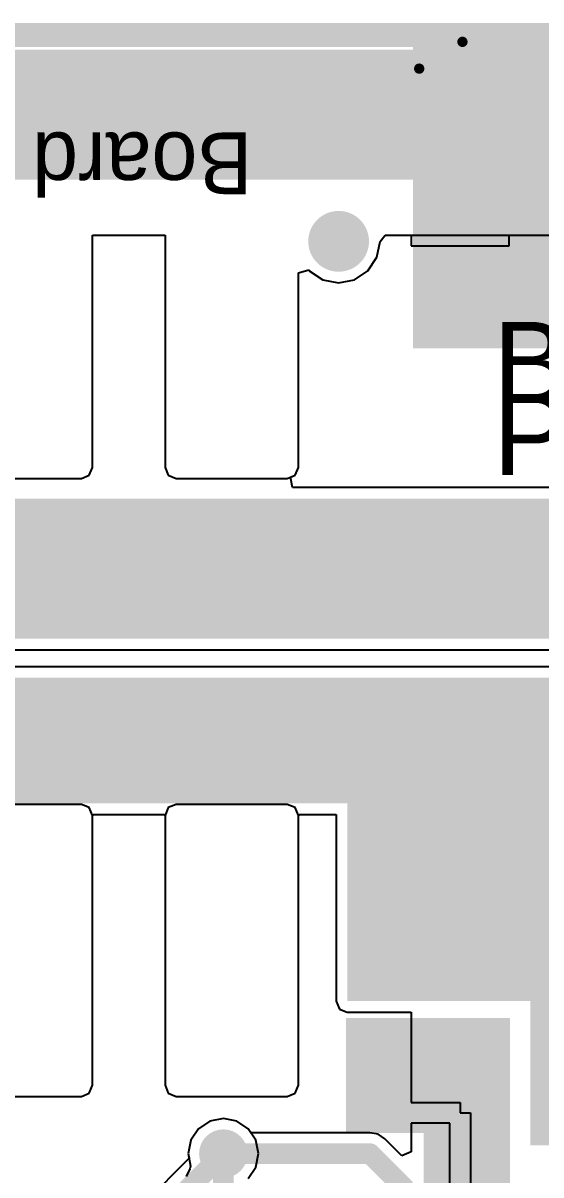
# Model space of a CAD drawing. Header units: millimetres. Extents: x -0.27 to 4.7, y -0.39 to 2.83.
# Drawn here: x 0.81 to 1.062, y 2.214 to 2.773 of the extents above; entities that cross this region are included whole.
import ezdxf

# ---------------------------------------------------------------- set-up
doc = ezdxf.new("R2010")
doc.units = ezdxf.units.MM
doc.header["$MEASUREMENT"] = 0
for name, color, linetype in [('BottomLayer', 5, 'Continuous'), ('BottomSolder', 6, 'Continuous'), ('Mechanical2', 216, 'Continuous'), ('PadHoleLayer', 156, 'Continuous'), ('TopLayer', 1, 'Continuous'), ('TopOverlay', 2, 'Continuous'), ('TopPaste', 8, 'Continuous'), ('TopSolder', 216, 'Continuous'), ('ViaHoleLayer', 16, 'Continuous')]:
    doc.layers.add(name, color=color, linetype=linetype)
doc.styles.add('Arial', font='', dxfattribs={"height": 0.2})
doc.styles.get('Arial').set_extended_font_data('Arial')

# ---------------------------------------------------------------- blocks, each defined once
blk = doc.blocks.new('XKNANO_113_14')
at = {"layer": 'BottomSolder'}
blk.add_hatch(color=6, dxfattribs=at).paths.add_polyline_path([(-0.20085, -0.21214), (-0.19285, -0.21214), (-0.19285, -0.22014), (-0.20085, -0.22014)])
at = {"layer": 'PadHoleLayer'}
h = blk.add_hatch(color=156, dxfattribs=at)
edge = h.paths.add_edge_path()
edge.add_arc((-0.19685, -0.21614), 0.01476, 0, 360)
at = {"layer": 'TopLayer'}
for points in [[(-0.26969, 0.24843), (-0.24213, 0.24843), (-0.24213, 0.16575), (-0.26969, 0.16575)], [(-0.26969, -0.22402), (-0.24213, -0.22402), (-0.24213, -0.30669), (-0.26969, -0.30669)]]:
    blk.add_hatch(color=1, dxfattribs=at).paths.add_polyline_path(points)
at = {"layer": 'TopPaste'}
for points in [[(-0.26969, 0.24843), (-0.24213, 0.24843), (-0.24213, 0.16575), (-0.26969, 0.16575)], [(-0.26969, -0.22402), (-0.24213, -0.22402), (-0.24213, -0.30669), (-0.26969, -0.30669)]]:
    blk.add_hatch(color=8, dxfattribs=at).paths.add_polyline_path(points)
at = {"layer": 'TopSolder'}
for points in [[(-0.27369, 0.25243), (-0.23813, 0.25243), (-0.23813, 0.16175), (-0.27369, 0.16175)], [(-0.20085, -0.21214), (-0.19285, -0.21214), (-0.19285, -0.22014), (-0.20085, -0.22014)], [(-0.27369, -0.22002), (-0.23813, -0.22002), (-0.23813, -0.31069), (-0.27369, -0.31069)]]:
    blk.add_hatch(color=216, dxfattribs=at).paths.add_polyline_path(points)
at = {"layer": 'TopOverlay'}
for points, const_width in [([(-0.173, -0.255), (-0.186, -0.268)], 0.01), ([(-0.166, -0.255), (-0.173, -0.255)], 0.01), ([(-0.186, -0.268), (-0.186, -0.288)], 0.01), ([(0.236, -0.3), (-0.236, -0.3)], 0.005), ([(0.256, -0.313), (-0.257, -0.313)], 0.005)]:
    blk.add_lwpolyline(points, dxfattribs=dict(at, const_width=const_width))
for points, const_width in [([(-0.1755, -0.255, 1), (-0.1705, -0.255, 1)], 0.005), ([(-0.1755, -0.255, 1), (-0.1705, -0.255, 1)], 0.005), ([(-0.1685, -0.255, 1), (-0.1635, -0.255, 1)], 0.005), ([(-0.1885, -0.268, 1), (-0.1835, -0.268, 1)], 0.005), ([(-0.1885, -0.268, 1), (-0.1835, -0.268, 1)], 0.005), ([(-0.1885, -0.288, 1), (-0.1835, -0.288, 1)], 0.005), ([(-0.23725, -0.3, 1), (-0.23475, -0.3, 1)], 0.0025), ([(-0.25825, -0.313, 1), (-0.25575, -0.313, 1)], 0.0025)]:
    blk.add_lwpolyline(points, format="xyb", close=True, dxfattribs=dict(at, const_width=const_width))
blk.add_text('Board Edge', height=0.03, dxfattribs=at).set_placement((-0.155, -0.269))

msp = doc.modelspace()

# ---------------------------------------------------------------- hatches: boundary and pattern name
at = {"layer": 'BottomLayer'}
msp.add_hatch(color=5, dxfattribs=at).paths.add_polyline_path([(1, 2.62), (1.27382, 2.62), (1.27382, 2.76295), (1, 2.76295)])
h = msp.add_hatch(color=5, dxfattribs=at)
edge = h.paths.add_edge_path()
edge.add_arc((1.04982, 2.74595), 0.01181, 0, 360)
h = msp.add_hatch(color=5, dxfattribs=at)
edge = h.paths.add_edge_path()
edge.add_arc((1.04982, 2.71995), 0.01181, 0, 360)
h = msp.add_hatch(color=5, dxfattribs=at)
edge = h.paths.add_edge_path()
edge.add_arc((1.04982, 2.69295), 0.01181, 0, 360)
h = msp.add_hatch(color=5, dxfattribs=at)
edge = h.paths.add_edge_path()
edge.add_arc((1.04982, 2.66695), 0.01181, 0, 360)
h = msp.add_hatch(color=5, dxfattribs=at)
edge = h.paths.add_edge_path()
edge.add_arc((1.04982, 2.63995), 0.01181, 0, 360)
h = msp.add_hatch(color=5, dxfattribs=at)
edge = h.paths.add_edge_path()
edge.add_arc((0.987, 2.276), 0.01181, 0, 360)
h = msp.add_hatch(color=5, dxfattribs=at)
edge = h.paths.add_edge_path()
edge.add_arc((0.987, 2.24895), 0.01181, 0, 360)
h = msp.add_hatch(color=5, dxfattribs=at)
edge = h.paths.add_edge_path()
edge.add_arc((0.90782, 2.22395), 0.01181, 0, 360)
at = {"layer": 'BottomSolder'}
h = msp.add_hatch(color=6, dxfattribs=at)
edge = h.paths.add_edge_path()
edge.add_arc((1.04982, 2.74595), 0.00591, 0, 360)
h = msp.add_hatch(color=6, dxfattribs=at)
edge = h.paths.add_edge_path()
edge.add_arc((1.04982, 2.71995), 0.00591, 0, 360)
h = msp.add_hatch(color=6, dxfattribs=at)
edge = h.paths.add_edge_path()
edge.add_arc((1.04982, 2.69295), 0.00591, 0, 360)
h = msp.add_hatch(color=6, dxfattribs=at)
edge = h.paths.add_edge_path()
edge.add_arc((1.04982, 2.66695), 0.00591, 0, 360)
h = msp.add_hatch(color=6, dxfattribs=at)
edge = h.paths.add_edge_path()
edge.add_arc((1.04982, 2.63995), 0.00591, 0, 360)
h = msp.add_hatch(color=6, dxfattribs=at)
edge = h.paths.add_edge_path()
edge.add_arc((0.987, 2.276), 0.00591, 0, 360)
h = msp.add_hatch(color=6, dxfattribs=at)
edge = h.paths.add_edge_path()
edge.add_arc((0.987, 2.24895), 0.00591, 0, 360)
h = msp.add_hatch(color=6, dxfattribs=at)
edge = h.paths.add_edge_path()
edge.add_arc((0.90782, 2.22395), 0.00591, 0, 360)
at = {"layer": 'TopLayer'}
for points in [[(0.15397, 2.69695), (1.85, 2.69695), (1.85, 2.75995), (0.15397, 2.75995)], [(1, 2.652), (1.849, 2.652), (1.849, 2.70995), (1, 2.70995)], [(1, 2.615), (1.192, 2.615), (1.192, 2.674), (1, 2.674)], [(0.466, 2.474), (1.123, 2.474), (1.123, 2.542), (0.466, 2.542)], [(0.543, 2.394), (1.094, 2.394), (1.094, 2.455), (0.543, 2.455)], [(0.968, 2.298), (1.094, 2.298), (1.094, 2.431), (0.968, 2.431)], [(1.057, 2.228), (1.27, 2.228), (1.27, 2.35895), (1.057, 2.35895)], [(0.96744, 2.2899), (0.96744, 2.234), (1.047, 2.234), (1.047, 2.2899)], [(1.009, 2.00895), (1.047, 2.00895), (1.047, 2.284), (1.009, 2.284)]]:
    msp.add_hatch(color=1, dxfattribs=at).paths.add_polyline_path(points)
h = msp.add_hatch(color=1, dxfattribs=at)
edge = h.paths.add_edge_path()
edge.add_arc((1.04982, 2.74595), 0.01181, 0, 360)
h = msp.add_hatch(color=1, dxfattribs=at)
edge = h.paths.add_edge_path()
edge.add_arc((1.04982, 2.71995), 0.01181, 0, 360)
h = msp.add_hatch(color=1, dxfattribs=at)
edge = h.paths.add_edge_path()
edge.add_arc((1.04982, 2.69295), 0.01181, 0, 360)
h = msp.add_hatch(color=1, dxfattribs=at)
edge = h.paths.add_edge_path()
edge.add_arc((1.04982, 2.66695), 0.01181, 0, 360)
h = msp.add_hatch(color=1, dxfattribs=at)
edge = h.paths.add_edge_path()
edge.add_arc((1.04982, 2.63995), 0.01181, 0, 360)
h = msp.add_hatch(color=1, dxfattribs=at)
edge = h.paths.add_edge_path()
edge.add_arc((0.987, 2.276), 0.01181, 0, 360)
h = msp.add_hatch(color=1, dxfattribs=at)
edge = h.paths.add_edge_path()
edge.add_arc((0.987, 2.24895), 0.01181, 0, 360)
h = msp.add_hatch(color=1, dxfattribs=at)
edge = h.paths.add_edge_path()
edge.add_arc((0.90782, 2.22395), 0.01181, 0, 360)
at = {"layer": 'TopSolder'}
h = msp.add_hatch(color=216, dxfattribs=at)
edge = h.paths.add_edge_path()
edge.add_arc((1.04982, 2.74595), 0.00591, 0, 360)
h = msp.add_hatch(color=216, dxfattribs=at)
edge = h.paths.add_edge_path()
edge.add_arc((1.04982, 2.71995), 0.00591, 0, 360)
h = msp.add_hatch(color=216, dxfattribs=at)
edge = h.paths.add_edge_path()
edge.add_arc((1.04982, 2.69295), 0.00591, 0, 360)
h = msp.add_hatch(color=216, dxfattribs=at)
edge = h.paths.add_edge_path()
edge.add_arc((1.04982, 2.66695), 0.00591, 0, 360)
h = msp.add_hatch(color=216, dxfattribs=at)
edge = h.paths.add_edge_path()
edge.add_arc((1.04982, 2.63995), 0.00591, 0, 360)
h = msp.add_hatch(color=216, dxfattribs=at)
edge = h.paths.add_edge_path()
edge.add_arc((0.987, 2.276), 0.00591, 0, 360)
h = msp.add_hatch(color=216, dxfattribs=at)
edge = h.paths.add_edge_path()
edge.add_arc((0.987, 2.24895), 0.00591, 0, 360)
h = msp.add_hatch(color=216, dxfattribs=at)
edge = h.paths.add_edge_path()
edge.add_arc((0.90782, 2.22395), 0.00591, 0, 360)
at = {"layer": 'ViaHoleLayer'}
h = msp.add_hatch(color=16, dxfattribs=at)
edge = h.paths.add_edge_path()
edge.add_arc((1.04982, 2.74595), 0.00591, 0, 360)
h = msp.add_hatch(color=16, dxfattribs=at)
edge = h.paths.add_edge_path()
edge.add_arc((1.04982, 2.71995), 0.00591, 0, 360)
h = msp.add_hatch(color=16, dxfattribs=at)
edge = h.paths.add_edge_path()
edge.add_arc((1.04982, 2.69295), 0.00591, 0, 360)
h = msp.add_hatch(color=16, dxfattribs=at)
edge = h.paths.add_edge_path()
edge.add_arc((1.04982, 2.66695), 0.00591, 0, 360)
h = msp.add_hatch(color=16, dxfattribs=at)
edge = h.paths.add_edge_path()
edge.add_arc((1.04982, 2.63995), 0.00591, 0, 360)
h = msp.add_hatch(color=16, dxfattribs=at)
edge = h.paths.add_edge_path()
edge.add_arc((0.987, 2.276), 0.00591, 0, 360)
h = msp.add_hatch(color=16, dxfattribs=at)
edge = h.paths.add_edge_path()
edge.add_arc((0.987, 2.24895), 0.00591, 0, 360)
h = msp.add_hatch(color=16, dxfattribs=at)
edge = h.paths.add_edge_path()
edge.add_arc((0.90782, 2.22395), 0.00591, 0, 360)

# ---------------------------------------------------------------- linework, layer by layer
at = {"layer": 'BottomLayer'}
for p, q in [((0.84429, 2.55716), (0.84429, 2.67)), ((0.84429, 2.67), (0.87947, 2.67)), ((0.87947, 2.67), (0.87947, 2.55716)), ((0.98397, 2.66695), (0.98648, 2.67)), ((0.98648, 2.67), (1.15184, 2.67)), ((0.98244, 2.65924), (0.98397, 2.66695)), ((0.97807, 2.6527), (0.98244, 2.65924)), ((0.94429, 2.65161), (0.94929, 2.65312)), ((0.94429, 2.55716), (0.94429, 2.65161)), ((0.94929, 2.65312), (0.94957, 2.6527)), ((0.94957, 2.6527), (0.95611, 2.64833)), ((0.97153, 2.64833), (0.97807, 2.6527)), ((0.95611, 2.64833), (0.96382, 2.6468)), ((0.96382, 2.6468), (0.97153, 2.64833)), ((0.8427, 2.55333), (0.84429, 2.55716)), ((0.87947, 2.55716), (0.88105, 2.55333)), ((0.9427, 2.55333), (0.94429, 2.55716)), ((0.78488, 2.55175), (0.83888, 2.55175)), ((0.83888, 2.55175), (0.8427, 2.55333)), ((0.88105, 2.55333), (0.88488, 2.55175)), ((0.88488, 2.55175), (0.93888, 2.55175)), ((0.93888, 2.55175), (0.9427, 2.55333)), ((0.83888, 2.39357), (0.78488, 2.39357)), ((0.8427, 2.39199), (0.83888, 2.39357)), ((0.84429, 2.38816), (0.8427, 2.39199)), ((0.88105, 2.39199), (0.87947, 2.38816)), ((0.88488, 2.39357), (0.88105, 2.39199)), ((0.93888, 2.39357), (0.88488, 2.39357)), ((0.9427, 2.39199), (0.93888, 2.39357)), ((0.94429, 2.38816), (0.9427, 2.39199)), ((0.84429, 2.25716), (0.84429, 2.38816)), ((0.87947, 2.38816), (0.87947, 2.25716)), ((0.94429, 2.25716), (0.94429, 2.38816)), ((0.8427, 2.25333), (0.84429, 2.25716)), ((0.87947, 2.25716), (0.88105, 2.25333)), ((0.9427, 2.25333), (0.94429, 2.25716)), ((0.78488, 2.25175), (0.83888, 2.25175)), ((0.83888, 2.25175), (0.8427, 2.25333)), ((0.88105, 2.25333), (0.88488, 2.25175)), ((0.88488, 2.25175), (0.93888, 2.25175)), ((0.93888, 2.25175), (0.9427, 2.25333)), ((0.90126, 2.23978), (0.8957, 2.23607)), ((0.90782, 2.24109), (0.90126, 2.23978)), ((0.91438, 2.23978), (0.90782, 2.24109)), ((0.91994, 2.23607), (0.91438, 2.23978)), ((0.8957, 2.23607), (0.89199, 2.23051)), ((0.92366, 2.23051), (0.91994, 2.23607)), ((0.89199, 2.23051), (0.89068, 2.22395)), ((0.92496, 2.22395), (0.92366, 2.23051)), ((0.89113, 2.22168), (0.86461, 2.19516)), ((0.89068, 2.22395), (0.89113, 2.22168)), ((0.92366, 2.21739), (0.92496, 2.22395)), ((0.91994, 2.21183), (0.92366, 2.21739))]:
    msp.add_line(p, q, dxfattribs=at)
at = {"layer": 'BottomLayer', "const_width": 0.01}
msp.add_lwpolyline([(0.87182, 2.18795), (0.90782, 2.22395)], dxfattribs=at)
at = {"layer": 'BottomLayer', "const_width": 0.005}
msp.add_lwpolyline([(0.90532, 2.22395, 1), (0.91032, 2.22395, 1)], format="xyb", close=True, dxfattribs=at)
at = {"layer": 'Mechanical2', "const_width": 0.01}
msp.add_lwpolyline([(-0.11718, 2.76795), (4.62523, 2.76795)], dxfattribs=at)
at = {"layer": 'TopLayer'}
for p, q in [((0.98397, 2.66695), (0.98648, 2.67)), ((0.98648, 2.67), (0.9991, 2.67)), ((0.9991, 2.67), (0.9991, 2.66482)), ((1.04666, 2.66482), (1.04666, 2.67)), ((1.04666, 2.67), (1.15184, 2.67)), ((0.98244, 2.65924), (0.98397, 2.66695)), ((0.9991, 2.66482), (1.04666, 2.66482)), ((0.97807, 2.6527), (0.98244, 2.65924)), ((0.94429, 2.65161), (0.94929, 2.65312)), ((0.94429, 2.55716), (0.94429, 2.65161)), ((0.94929, 2.65312), (0.94957, 2.6527)), ((0.94957, 2.6527), (0.95611, 2.64833)), ((0.97153, 2.64833), (0.97807, 2.6527)), ((0.95611, 2.64833), (0.96382, 2.6468)), ((0.96382, 2.6468), (0.97153, 2.64833)), ((0.9427, 2.55333), (0.94429, 2.55716)), ((0.94048, 2.55241), (0.9427, 2.55333)), ((0.94147, 2.54741), (0.94048, 2.55241)), ((1.123, 2.54741), (0.94147, 2.54741)), ((0.52041, 2.46859), (1.10232, 2.46859)), ((1.094, 2.46041), (0.543, 2.46041)), ((0.84429, 2.38816), (0.84457, 2.38859)), ((0.84457, 2.38859), (0.87918, 2.38859)), ((0.87918, 2.38859), (0.87947, 2.38816)), ((0.94429, 2.38816), (0.94457, 2.38859)), ((0.94457, 2.38859), (0.96259, 2.38859)), ((0.96259, 2.38859), (0.96259, 2.298)), ((0.84429, 2.25716), (0.84429, 2.38816)), ((0.87947, 2.38816), (0.87947, 2.25716)), ((0.94429, 2.25716), (0.94429, 2.38816)), ((0.96259, 2.298), (0.96417, 2.29417)), ((0.96417, 2.29417), (0.968, 2.29259)), ((0.968, 2.29259), (0.9991, 2.29259)), ((0.9991, 2.29259), (0.9991, 2.24872)), ((0.8427, 2.25333), (0.84429, 2.25716)), ((0.87947, 2.25716), (0.88105, 2.25333)), ((0.9427, 2.25333), (0.94429, 2.25716)), ((0.78488, 2.25175), (0.83888, 2.25175)), ((0.83888, 2.25175), (0.8427, 2.25333)), ((0.88105, 2.25333), (0.88488, 2.25175)), ((0.88488, 2.25175), (0.93888, 2.25175)), ((0.93888, 2.25175), (0.9427, 2.25333)), ((0.9991, 2.24872), (1.02288, 2.24872)), ((1.02288, 2.24872), (1.02288, 2.24372)), ((1.02288, 2.24372), (1.02788, 2.24372)), ((1.02788, 2.24372), (1.02788, 2.19238)), ((0.90126, 2.23978), (0.8957, 2.23607)), ((0.90782, 2.24109), (0.90126, 2.23978)), ((0.91438, 2.23978), (0.90782, 2.24109)), ((0.91994, 2.23607), (0.91438, 2.23978)), ((1.01788, 2.23872), (0.9991, 2.23872)), ((0.9991, 2.23872), (0.9991, 2.22485)), ((1.01788, 2.19238), (1.01788, 2.23872)), ((0.8957, 2.23607), (0.89199, 2.23051)), ((0.92123, 2.23414), (0.91994, 2.23607)), ((0.97905, 2.23414), (0.92123, 2.23414)), ((0.98295, 2.23337), (0.97905, 2.23414)), ((0.98626, 2.23116), (0.98295, 2.23337)), ((0.89199, 2.23051), (0.89068, 2.22395)), ((0.99448, 2.22294), (0.98626, 2.23116)), ((0.89068, 2.22395), (0.89189, 2.21789)), ((0.9991, 2.22485), (0.99448, 2.22294)), ((0.89161, 2.2165), (0.88969, 2.21289)), ((0.89189, 2.21789), (0.89161, 2.2165))]:
    msp.add_line(p, q, dxfattribs=at)
for points, const_width in [([(0.76132, 2.72845), (1.02288, 2.72845)], 0.04), ([(0.90782, 2.22395), (0.97905, 2.22395)], 0.01), ([(0.90782, 2.18615), (0.90782, 2.22395)], 0.01), ([(0.97905, 2.22395), (0.99641, 2.20659)], 0.01)]:
    msp.add_lwpolyline(points, dxfattribs=dict(at, const_width=const_width))
for points, const_width in [([(1.01288, 2.72845, 1), (1.03288, 2.72845, 1)], 0.02), ([(0.90532, 2.22395, 1), (0.91032, 2.22395, 1)], 0.005), ([(0.90532, 2.22395, 1), (0.91032, 2.22395, 1)], 0.005), ([(0.97655, 2.22395, 1), (0.98155, 2.22395, 1)], 0.005), ([(0.97655, 2.22395, 1), (0.98155, 2.22395, 1)], 0.005)]:
    msp.add_lwpolyline(points, format="xyb", close=True, dxfattribs=dict(at, const_width=const_width))

# ---------------------------------------------------------------- block references
at = {"rotation": 180}
msp.add_blockref('XKNANO_113_14', (0.76697, 2.45081), dxfattribs=at)

# ---------------------------------------------------------------- texts
at = {"layer": 'TopOverlay', "style": 'Arial'}
for s, p in [('BOARD', (1.03889, 2.58847)), ('POWER', (1.03889, 2.55347))]:
    msp.add_text(s, height=0.03937, dxfattribs=at).set_placement(p)

doc.saveas('drawing.dxf')
